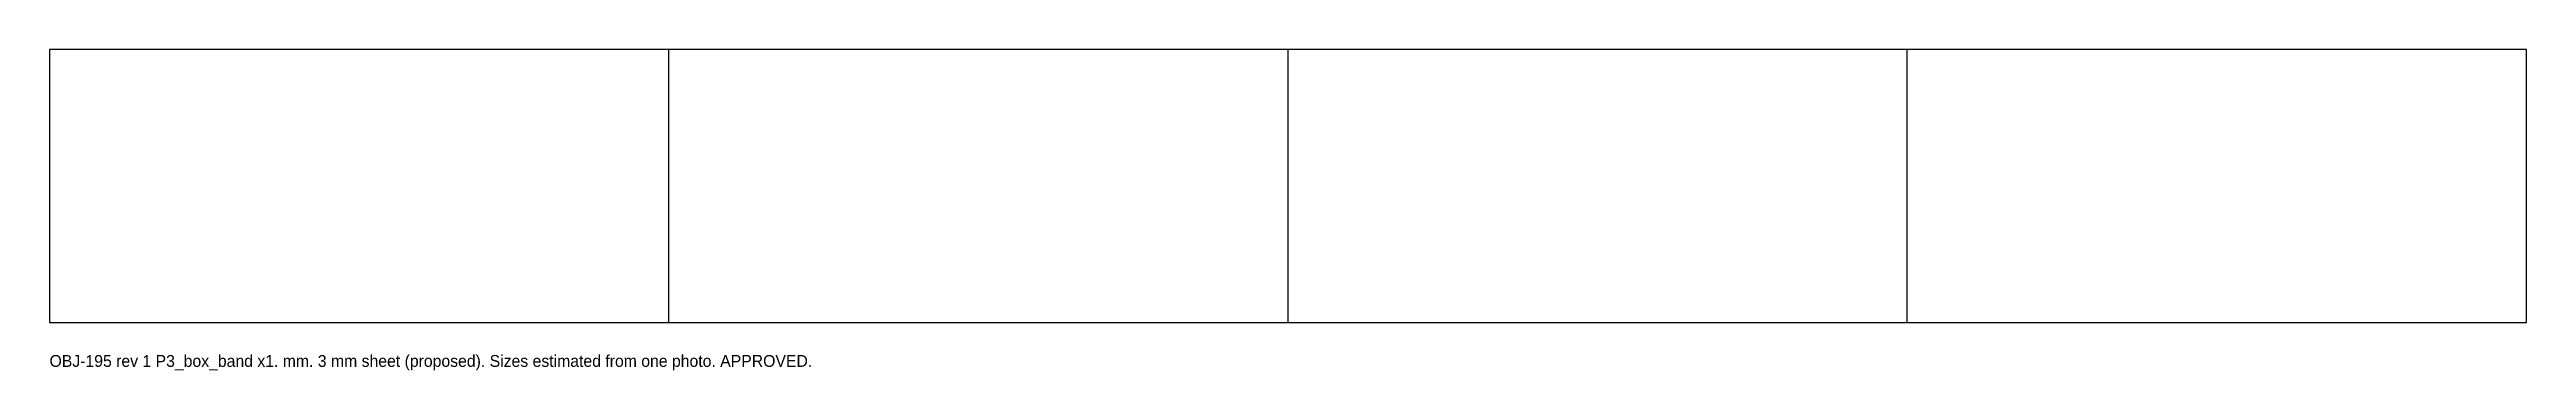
# Model space of a CAD drawing. Header units: millimetres. Extents: x 0 to 1680, y -32 to 185.
import ezdxf

# ---------------------------------------------------------------- set-up
doc = ezdxf.new("R2010")
doc.units = ezdxf.units.MM
for name, color, linetype in [('BEND', 5, 'Continuous'), ('CUT', 7, 'Continuous'), ('NOTE', 8, 'Continuous')]:
    doc.layers.add(name, color=color, linetype=linetype)

msp = doc.modelspace()

# ---------------------------------------------------------------- linework, layer by layer
at = {"layer": 'BEND'}
for p, q in [((420, 0), (420, 185)), ((840, 0), (840, 185)), ((1260, 0), (1260, 185))]:
    msp.add_line(p, q, dxfattribs=at)
at = {"layer": 'CUT'}
msp.add_lwpolyline([(0, 0), (1680, 0), (1680, 185), (0, 185)], close=True, dxfattribs=at)

# ---------------------------------------------------------------- texts
at = {"layer": 'NOTE'}
msp.add_text('OBJ-195 rev 1 P3_box_band x1. mm. 3 mm sheet (proposed). Sizes estimated from one photo. APPROVED.', height=8, dxfattribs=at).set_placement((0, -30))

doc.saveas('drawing.dxf')
